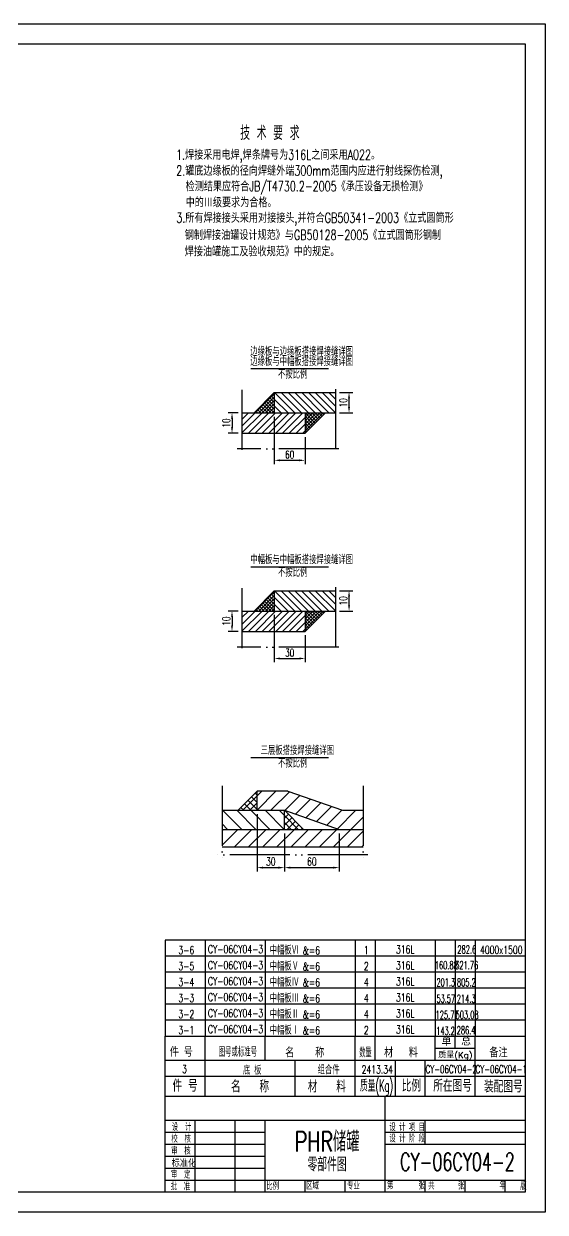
# Model space of a CAD drawing. Extents: x -7275 to 35952, y -7123 to 31390.
# Drawn here: x 7205 to 13725, y -7123 to 7727 of the extents above; entities that cross this region are included whole.
import ezdxf
from ezdxf.enums import TextEntityAlignment as Align

# ---------------------------------------------------------------- set-up
doc = ezdxf.new("R2010")
doc.units = 0
doc.header["$LTSCALE"] = 25
doc.header["$MEASUREMENT"] = 0
doc.linetypes.add('DIVIDE-M', pattern=[39, 30, -3, 0, -3, 0, -3])
doc.layers.get('0').update_dxf_attribs({"linetype": 'CONTINUOUS'})
for name, color, linetype in [('CDR_DWG1', 4, 'CONTINUOUS'), ('CDR_DWG2', 2, 'CONTINUOUS'), ('CDR_TEXT', 7, 'CONTINUOUS')]:
    doc.layers.add(name, color=color, linetype=linetype)
doc.styles.add('HZ', font='ROMANS.shx', dxfattribs={"width": 0.7, "height": 100, "bigfont": 'HZ.shx'})
pattern_1 = [(135, (-7175.017, -9758.367), (-21.213203, -21.213203), []), (225, (-7175.017, -9758.367), (21.213203, -21.213203), [])]
pattern_2 = [(135, (-7175.017, -7282.174), (-21.213203, -21.213203), []), (225, (-7175.017, -7282.174), (21.213203, -21.213203), [])]
pattern_3 = [(45, (19451.44, -12037.56), (-44.19417, 44.19417), []), (135, (19451.44, -12037.56), (-44.19417, -44.19417), [])]
pattern_4 = [(45, (19451.44, -12037.56), (-88.3883, 88.3883), [])]

# ---------------------------------------------------------------- blocks, each defined once
blk = doc.blocks.new('SML')
at = {"color": 4, "linetype": 'Continuous'}
for p, q in [((0, 0), (0, 18)), ((20, 0), (20, 18)), ((65, 0), (65, 18)), ((95, 0), (95, 18)), ((115, 18), (115, 0)), ((130, 0), (130, 18)), ((155, 0), (155, 18)), ((0, 10), (180, 10))]:
    blk.add_line(p, q, dxfattribs=at)
at = {"color": 7, "linetype": 'Continuous'}
blk.add_line((0, 18), (180, 18), dxfattribs=at)
at = {"color": 7, "linetype": 'Continuous', "style": 'HZ'}
for s, width, p in [('件 号', 0.7, (3.62, 2.26)), ('名   称', 0.7, (32.84, 1.84)), ('材   料', 0.7, (71.25, 1.84)), ('质量(Kg)', 0.5, (97.34, 2.26)), ('比例', 0.7, (118.23, 2.26)), ('所在图号', 0.7, (134, 2.26)), ('装配图号', 0.7, (159.38, 1.84))]:
    blk.add_text(s, height=6, dxfattribs=dict(at, width=width)).set_placement(p)
blk = doc.blocks.new('MLF')
blk.add_line((180, 8), (0, 8))
at = {"color": 4}
for p, q in [((0, 8), (0, 0)), ((20, 8), (20, 0)), ((50, 8), (50, 0)), ((95, 8), (95, 0)), ((105, 8), (105, 0)), ((135, 8), (135, 0)), ((145, 8), (145, 0)), ((155, 8), (155, 0))]:
    blk.add_line(p, q, dxfattribs=at)
blk = doc.blocks.new('MLR')
at = {"color": 4}
for p, q in [((0, 0), (0, 12)), ((0, 12), (180, 12)), ((20, 0), (20, 12)), ((50, 0), (50, 12)), ((95, 0), (95, 12)), ((105, 0), (105, 12)), ((135, 0), (135, 12)), ((145, 6), (145, 12)), ((155, 0), (155, 12))]:
    blk.add_line(p, q, dxfattribs=at)
blk.add_line((135, 6), (155, 6))
at = {"style": 'HZ'}
for s, width, p in [('件 号', 0.7, (2.27, 1.69)), ('图号或标准号', 0.492204, (26.68, 1.69)), ('名    称', 0.7, (59.95, 1.35)), ('数量', 0.471468, (97, 1.35)), ('材   料', 0.7, (109.4, 1.35)), ('备注', 0.7, (162.07, 1.35))]:
    blk.add_text(s, height=5, dxfattribs=dict(at, width=width)).set_placement(p)
for s, p in [('单', (138.18, 7.18)), ('总', (148.03, 7.33))]:
    blk.add_text(s, height=4, dxfattribs=at).set_placement(p)
at = {"style": 'HZ', "width": 1.22708}
blk.add_text('质量(Kg)', height=3, dxfattribs=at).set_placement((136.46, 1.01), (153.64, 1.01), align=Align.FIT)

msp = doc.modelspace()

# ---------------------------------------------------------------- hatches: boundary and pattern name
h = msp.add_hatch()
h.set_pattern_fill('ANSI37', color=256, scale=240, angle=90, style=0)
h.set_pattern_definition(pattern_2)
h.paths.add_polyline_path([(10338, 3119), (10084, 2865), (10338, 2865)])
h = msp.add_hatch()
h.set_pattern_fill('ANSI31', color=256, scale=480, angle=90, style=0)
h.set_pattern_definition([(135, (-7175.02, -7282.174), (-42.4264, -42.4264), [])])
h.paths.add_polyline_path([(10338, 3119), (10338, 2865), (11103, 2865), (11103, 3119)])
h = msp.add_hatch()
h.set_pattern_fill('ANSI31', color=256, scale=480, style=0)
h.set_pattern_definition([(45, (-7175.02, -7282.174), (-42.4264, 42.4264), [])])
h.paths.add_polyline_path([(10722, 2611), (10722, 2865), (9933, 2865), (9933, 2611)])
h = msp.add_hatch()
h.set_pattern_fill('ANSI37', color=256, scale=240, angle=90, style=0)
h.set_pattern_definition(pattern_2)
h.paths.add_polyline_path([(10976, 2865), (10722, 2865), (10722, 2611)])
h = msp.add_hatch()
h.set_pattern_fill('ANSI37', color=256, scale=240, angle=90, style=0)
h.set_pattern_definition(pattern_1)
h.paths.add_polyline_path([(10338, 643), (10084, 389), (10338, 389)])
h = msp.add_hatch()
h.set_pattern_fill('ANSI31', color=256, scale=480, angle=90, style=0)
h.set_pattern_definition([(135, (-7175.02, -9758.367), (-42.4264, -42.4264), [])])
h.paths.add_polyline_path([(10338, 643), (10338, 389), (11103, 389), (11103, 643)])
h = msp.add_hatch()
h.set_pattern_fill('ANSI31', color=256, scale=480, style=0)
h.set_pattern_definition([(45, (-7175.02, -9758.367), (-42.4264, 42.4264), [])])
h.paths.add_polyline_path([(10722, 135), (10722, 389), (9933, 389), (9933, 135)])
h = msp.add_hatch()
h.set_pattern_fill('ANSI37', color=256, scale=240, angle=90, style=0)
h.set_pattern_definition(pattern_1)
h.paths.add_polyline_path([(10976, 389), (10722, 389), (10722, 135)])
h = msp.add_hatch()
h.set_pattern_fill('ANSI37', color=256, scale=500, style=0)
h.set_pattern_definition(pattern_3)
h.paths.add_polyline_path([(9885, -2101), (10123, -2101), (10123, -1863)])
h = msp.add_hatch()
h.set_pattern_fill('ANSI31', color=256, scale=1000, style=0)
h.set_pattern_definition(pattern_4)
h.paths.add_polyline_path([(10506, -1863), (10123, -1863), (10123, -2101), (10465, -2101), (11149, -2339), (11448, -2339), (11448, -2101), (11189, -2101)])
h = msp.add_hatch()
h.set_pattern_fill('ANSI31', color=256, scale=1000, angle=90, style=0)
h.set_pattern_definition([(135, (19451.44, -12037.56), (-88.3883, -88.3883), [])])
h.paths.add_polyline_path([(9685, -2101), (9685, -2339), (10465, -2339), (10465, -2101)])
h = msp.add_hatch()
h.set_pattern_fill('ANSI37', color=256, scale=500, style=0)
h.set_pattern_definition(pattern_3)
h.paths.add_polyline_path([(10465, -2339), (10703, -2339), (10465, -2101)])
h = msp.add_hatch()
h.set_pattern_fill('ANSI31', color=256, scale=1000, style=0)
h.set_pattern_definition(pattern_4)
h.paths.add_polyline_path([(11448, -2557), (11448, -2339), (10134, -2339), (10123, -2339), (10123, -2557)])
h.paths.add_polyline_path([(9685, -2339), (9685, -2557), (10123, -2557), (10123, -2339)])

# ---------------------------------------------------------------- linework, layer by layer
at = {"color": 3, "linetype": 'DIVIDE-M'}
for p, q in [((9933, 3151), (9933, 2364)), ((11103, 3161), (11103, 2364)), ((11143, 2414), (9873, 2414)), ((9933, 675), (9933, -112)), ((11103, 685), (11103, -112)), ((11143, -62), (9873, -62)), ((9685, -1794), (9685, -2708)), ((11448, -1794), (11448, -2709)), ((11507, -2659), (9625, -2659))]:
    msp.add_line(p, q, dxfattribs=at)
at = {"color": 4, "linetype": 'Continuous'}
for p, q in [((10338, 3119), (11103, 3119)), ((9933, 2865), (11103, 2865)), ((9933, 2611), (10722, 2611)), ((10338, 643), (11103, 643)), ((9933, 389), (11103, 389)), ((9933, 135), (10722, 135)), ((8975, -5673), (13475, -5673)), ((8975, -6873), (8975, -5673)), ((11725, -6873), (11725, -5673)), ((8975, -5973), (13475, -5973)), ((9350, -6873), (9350, -5973)), ((9850, -6873), (9850, -5973)), ((10225, -6873), (10225, -5973)), ((12225, -6273), (12225, -5973)), ((11725, -6273), (13475, -6273)), ((10225, -6723), (11725, -6723)), ((10725, -6873), (10725, -6723)), ((11225, -6873), (11225, -6723)), ((11725, -6723), (13475, -6723)), ((12225, -6873), (12225, -6723)), ((12725, -6873), (12725, -6723)), ((13225, -6873), (13225, -6723))]:
    msp.add_line(p, q, dxfattribs=at)
for p, q in [((11151, 3119), (11320, 3119)), ((11272, 2937), (11272, 3047)), ((9885, 2865), (9761, 2865)), ((11151, 2865), (11320, 2865)), ((9809, 2793), (9809, 2683)), ((10338, 2817), (10338, 2224)), ((9885, 2611), (9761, 2611)), ((10722, 2563), (10722, 2224)), ((10410, 2272), (10650, 2272)), ((11151, 643), (11320, 643)), ((11272, 461), (11272, 571)), ((9885, 389), (9761, 389)), ((9809, 317), (9809, 207)), ((10338, 341), (10338, -252)), ((11151, 389), (11320, 389)), ((9885, 135), (9761, 135)), ((10722, 87), (10722, -252)), ((10410, -204), (10650, -204)), ((10123, -2151), (10123, -2867)), ((10465, -2389), (10465, -2867)), ((10465, -2389), (10465, -2867)), ((11149, -2389), (11149, -2867)), ((10198, -2817), (10390, -2817)), ((10540, -2817), (11074, -2817))]:
    msp.add_line(p, q)
at = {"color": 7, "linetype": 'Continuous'}
for p, q in [((8975, -6123), (10225, -6123)), ((11725, -6123), (13475, -6123)), ((8975, -6273), (10225, -6273)), ((8975, -6423), (10225, -6423)), ((8975, -6573), (10225, -6573)), ((8975, -6723), (10225, -6723))]:
    msp.add_line(p, q, dxfattribs=at)
msp.add_lwpolyline([(-7275, -7123), (-7275, 7727), (13725, 7727), (13725, -7123)], close=True)
at = {"color": 4}
msp.add_lwpolyline([(-6650, -6873), (-6650, 7477), (13475, 7477), (13475, -6873)], close=True, dxfattribs=at)
for points in [[(11260, 3047), (11284, 3047), (11272, 3119)], [(9797, 2793), (9821, 2793), (9809, 2865)], [(11260, 2937), (11284, 2937), (11272, 2865)], [(9797, 2683), (9821, 2683), (9809, 2611)], [(10410, 2284), (10410, 2260), (10338, 2272)], [(10650, 2284), (10650, 2260), (10722, 2272)], [(11260, 571), (11284, 571), (11272, 643)], [(11260, 461), (11284, 461), (11272, 389)], [(9797, 317), (9821, 317), (9809, 389)], [(9797, 207), (9821, 207), (9809, 135)], [(10410, -192), (10410, -216), (10338, -204)], [(10650, -192), (10650, -216), (10722, -204)], [(10198, -2805), (10198, -2830), (10123, -2817)], [(10390, -2805), (10390, -2830), (10465, -2817)], [(10540, -2805), (10540, -2830), (10465, -2817)], [(11074, -2805), (11074, -2830), (11149, -2817)]]:
    msp.add_solid(points)
at = {"layer": 'CDR_DWG1'}
for p, q in [((10338, 3119), (10084, 2865)), ((10338, 3119), (10338, 2865)), ((10976, 2865), (10722, 2611)), ((10722, 2865), (10722, 2611)), ((10338, 643), (10084, 389)), ((10338, 643), (10338, 389)), ((10976, 389), (10722, 135)), ((10722, 389), (10722, 135)), ((9885, -2101), (10123, -1863)), ((10506, -1863), (10123, -1863)), ((10123, -2101), (10123, -1863)), ((10506, -1863), (11189, -2101)), ((9685, -2101), (10465, -2101)), ((10465, -2339), (10465, -2101)), ((10465, -2101), (11149, -2339)), ((10703, -2339), (10465, -2101)), ((11189, -2101), (11448, -2101)), ((9685, -2339), (10988, -2339)), ((10134, -2339), (11448, -2339)), ((9685, -2557), (11448, -2557))]:
    msp.add_line(p, q, dxfattribs=at)
at = {"layer": 'CDR_DWG2'}
for p, q in [((10046, 3418), (11017, 3418)), ((10046, 942), (11017, 942)), ((10046, -1441), (11017, -1441))]:
    msp.add_line(p, q, dxfattribs=at)

# ---------------------------------------------------------------- block references
for name, p, xscale, yscale, zscale in [('MLF', (8975, -3923), 25.00000000000009, 25.00000000000009, 25.00000000000009), ('MLF', (8975, -4123), 25.00000000000009, 25.00000000000009, 25.00000000000009), ('MLF', (8975, -4323), 25.00000000000009, 25.00000000000009, 25.00000000000009), ('MLF', (8975, -4523), 25.00000000000009, 25.00000000000009, 25.00000000000009), ('MLF', (8975, -4723), 25.00000000000009, 25.00000000000009, 25.00000000000009), ('MLF', (8975, -4923), 25.00000000000009, 25.00000000000009, 25.00000000000009), ('MLR', (8975, -5223), 25.00000000000009, 25.00000000000009, 25.00000000000009), ('SML', (8975, -5673), 25, 25, 25)]:
    msp.add_blockref(name, p, dxfattribs=dict(xscale=xscale, yscale=yscale, zscale=zscale))

# ---------------------------------------------------------------- texts
at = {"color": 7, "linetype": 'Continuous', "style": 'HZ', "width": 0.7}
for s, height, p in [('技 术 要 求', 175, (9911, 6275)), ('1.焊接采用电焊,焊条牌号为316L之间采用A022。', 125, (9110, 6028)), ('2.罐底边缘板的径向焊缝外端300mm范围内应进行射线探伤检测,', 125, (9111, 5829)), ('检测结果应符合JB/T4730.2-2005《承压设备无损检测》', 125, (9229, 5634)), ('中的Ⅲ级要求为合格。', 125, (9229, 5434)), ('3.所有焊接接头采用对接接头,并符合GB50341-2003《立式圆筒形', 125, (9112, 5240)), ('钢制焊接油罐设计规范》与GB50128-2005《立式圆筒形钢制', 125, (9218, 5026)), ('焊接油罐施工及验收规范》中的规定。 ', 125, (9218, 4821))]:
    msp.add_text(s, height=height, dxfattribs=at).set_placement(p)
at = {"linetype": 'Continuous', "style": 'HZ'}
for s, width, p in [('设  计', 0.7, (9056, -6105)), ('设 计 项 目', 0.7, (11776, -6108)), ('校  核', 0.7, (9051, -6252)), ('设 计 阶 段', 0.7, (11776, -6249)), ('审  核', 0.7, (9048, -6402)), ('标准化', 0.9, (9054, -6558)), ('审  定', 0.7, (9045, -6700)), ('批  准', 0.7, (9042, -6847)), ('比例', 0.7, (10237, -6844)), ('区域', 0.7, (10736, -6838)), ('专业', 0.7, (11248, -6839)), ('第', 0.7, (11746, -6835)), ('张', 0.7, (12138, -6838)), ('共', 0.7, (12261, -6840)), ('张', 0.7, (12635, -6838)), ('年', 0.7, (13153, -6835)), ('版', 0.7, (13412, -6842))]:
    msp.add_text(s, height=87.5, dxfattribs=dict(at, width=width)).set_placement(p)
at = {"char_height": 96, "attachment_point": 5, "rotation": 90, "style": 'HZ'}
for insert in [(11200, 2992), (9737, 2738), (11200, 516), (9737, 262)]:
    msp.add_mtext('10', dxfattribs=dict(at, insert=insert))
at = {"attachment_point": 5, "style": 'HZ'}
for s, insert, char_height in [('60', (10530, 2344), 96), ('30', (10530, -132), 96), ('30', (10294, -2742), 100), ('60', (10807, -2742), 100)]:
    msp.add_mtext(s, dxfattribs=dict(at, insert=insert, char_height=char_height))
at = {"layer": 'CDR_DWG2', "style": 'HZ', "width": 0.7}
for s, height, p in [('边缘板与边缘板搭接焊接缝详图', 100.8, (10038, 3577)), ('边缘板与中幅板搭接焊接缝详图', 100.8, (10038, 3453)), ('不按比例', 100.8, (10384, 3294)), ('中幅板与中幅板搭接焊接缝详图', 100.8, (10038, 977)), ('不按比例', 100.8, (10384, 818)), ('三层板搭接焊接缝详图', 100.8, (10167, -1407)), ('不按比例', 100.8, (10384, -1566)), ('PHR储罐', 250, (10591, -6366)), ('零部件图', 175, (10753, -6613))]:
    msp.add_text(s, height=height, dxfattribs=at).set_placement(p)
at = {"layer": 'CDR_DWG2', "style": 'HZ', "width": 0.646465}
msp.add_text('CY-06CY04-2', height=225, dxfattribs=at).set_placement((12627, -6606), align=Align.CENTER)
at = {"layer": 'CDR_TEXT', "style": 'HZ', "width": 0.7}
for s, p in [('3-6', (9238, -3898)), ('1', (11488, -3898)), ('3-5', (9238, -4098)), ('2', (11488, -4098)), ('3-4', (9238, -4298)), ('4', (11488, -4298)), ('3-3', (9238, -4498)), ('4', (11488, -4498)), ('3-2', (9238, -4698)), ('4', (11488, -4698)), ('3-1', (9238, -4898)), ('2', (11488, -4898))]:
    msp.add_text(s, height=100, dxfattribs=at).set_placement(p, align=Align.CENTER)
at = {"layer": 'CDR_TEXT', "style": 'HZ'}
for s, width, p in [('CY-06CY04-3', 0.7, (9508, -3886)), ('中幅板Ⅵ &=6', 0.7, (10281, -3902)), ('316L', 0.7, (11859, -3890)), ('282.6', 0.55, (12626, -3891)), ('4000x1500', 0.7, (12910, -3896)), ('CY-06CY04-3', 0.7, (9508, -4086)), ('中幅板Ⅴ &=6', 0.7, (10281, -4102)), ('316L', 0.7, (11859, -4090)), ('160.88', 0.55, (12344, -4087)), ('321.76', 0.55, (12599, -4087)), ('CY-06CY04-3', 0.7, (9508, -4286)), ('中幅板Ⅳ &=6', 0.7, (10281, -4302)), ('316L', 0.7, (11859, -4290)), ('201.3', 0.6, (12366, -4301)), ('805.2', 0.55, (12621, -4301)), ('CY-06CY04-3', 0.7, (9508, -4486)), ('中幅板Ⅲ &=6', 0.7, (10281, -4502)), ('316L', 0.7, (11859, -4490)), ('53.57', 0.6, (12366, -4505)), ('214.3', 0.55, (12619, -4505)), ('CY-06CY04-3', 0.7, (9508, -4686)), ('中幅板Ⅱ &=6', 0.7, (10281, -4702)), ('316L', 0.7, (11859, -4690)), ('125.77', 0.55, (12354, -4707)), ('503.08', 0.55, (12604, -4707)), ('CY-06CY04-3', 0.7, (9508, -4886)), ('中幅板Ⅰ &=6', 0.7, (10281, -4902)), ('316L', 0.7, (11859, -4890)), ('143.2', 0.6, (12363, -4907)), ('286.4', 0.55, (12618, -4900)), ('3', 0.7, (9185, -5384)), ('底 板', 0.7, (9946, -5403)), ('组合件', 0.7, (10881, -5397)), ('2413.34', 0.7, (11430, -5390)), ('CY-06CY04-2', 0.65, (12229, -5386)), ('CY-06CY04-1', 0.65, (12854, -5386))]:
    msp.add_text(s, height=100, dxfattribs=dict(at, width=width)).set_placement(p)

doc.saveas('drawing.dxf')
